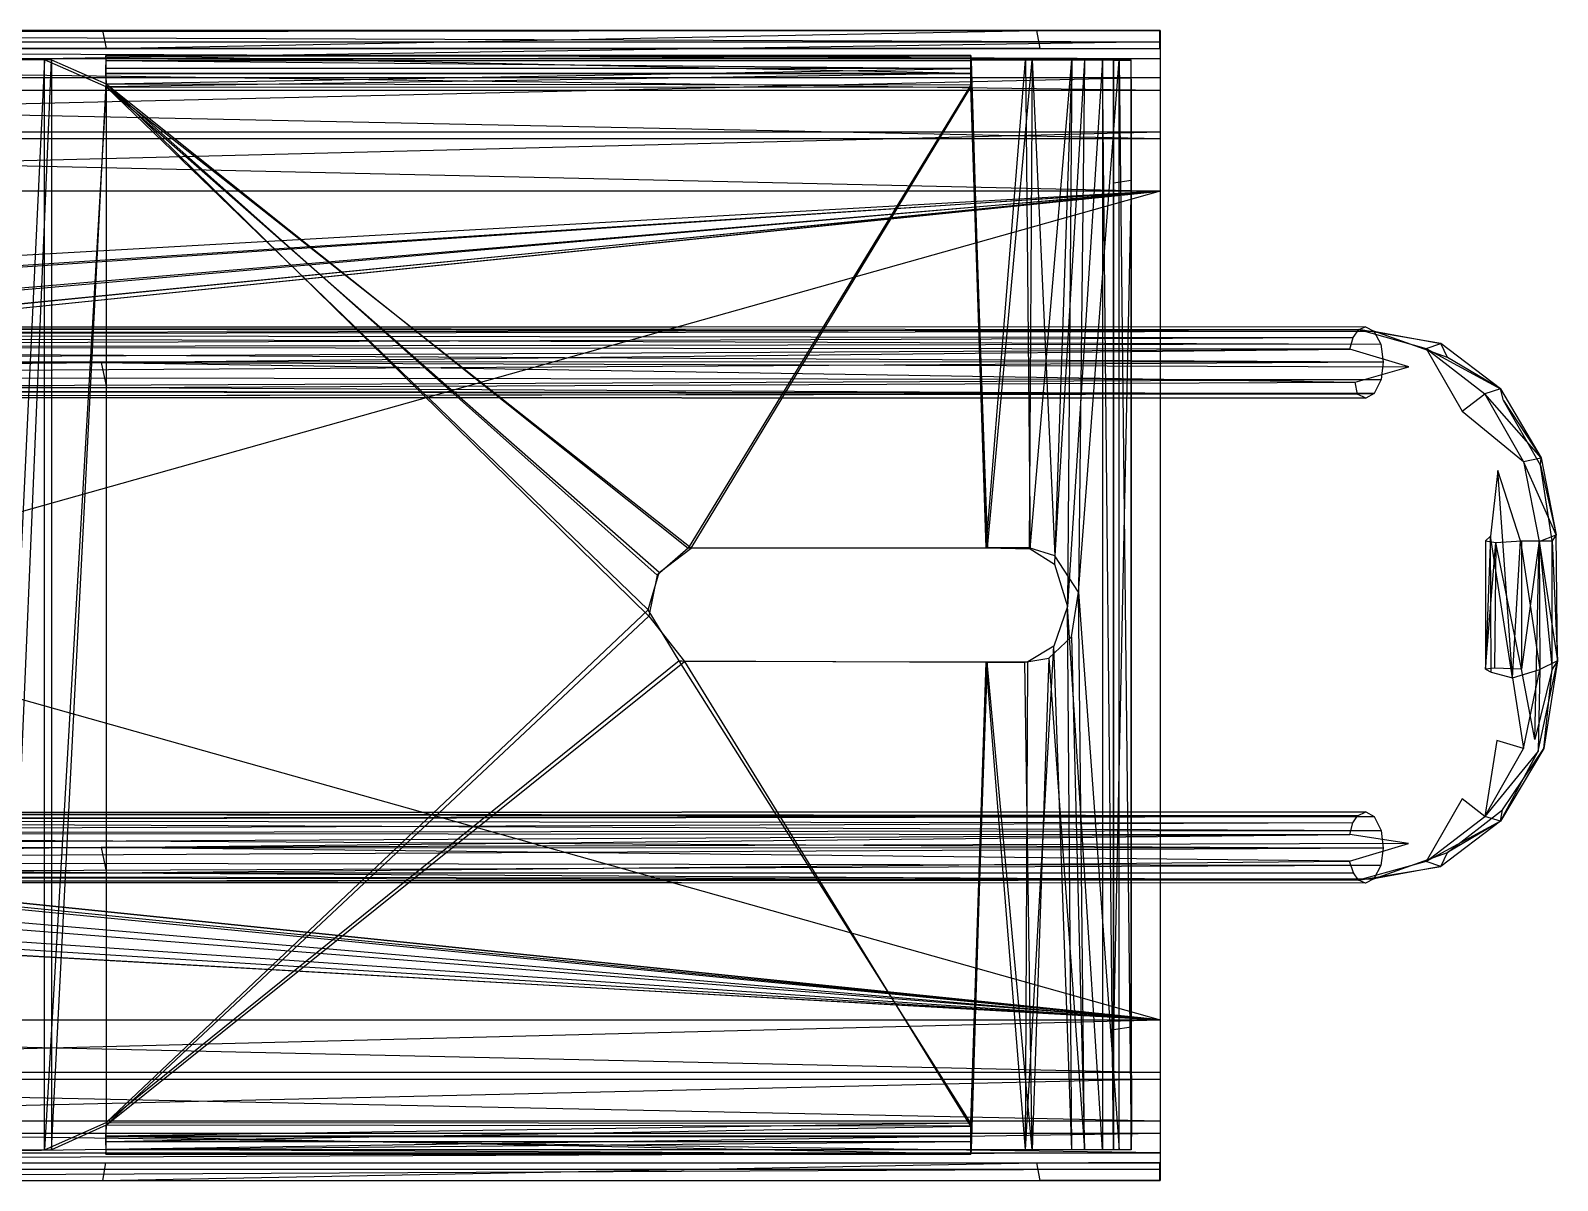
# Model space of a CAD drawing. Header units: inches. Extents: x 0 to 54693, y 0 to 31146.
# Drawn here: x 47845.7 to 47952.7, y 8086.3 to 8166.9 of the extents above; entities that cross this region are included whole.
import ezdxf

# ---------------------------------------------------------------- set-up
doc = ezdxf.new("R2010")
doc.units = ezdxf.units.IN
doc.header["$MEASUREMENT"] = 0
doc.layers.add('Added', color=3, linetype='Continuous')

msp = doc.modelspace()

# ---------------------------------------------------------------- linework, layer by layer
at = {"layer": 'Added', "linetype": 'Continuous', "lineweight": -2, "ltscale": 0.18}
for p, q in [((47858.82, 8166.9), (47760.55, 8166.73)), ((47924.8, 8166.9), (47760.55, 8166.73)), ((47760.55, 8166.73), (47846.94, 8166.9)), ((47760.55, 8166.73), (47850.71, 8166.9)), ((47760.55, 8166.73), (47924.8, 8166.11)), ((47846.94, 8166.9), (47842.92, 8166.9)), ((47850.71, 8166.9), (47846.94, 8166.9)), ((47916.14, 8166.9), (47850.71, 8166.9)), ((47850.71, 8166.9), (47858.82, 8166.9)), ((47850.97, 8165.65), (47850.71, 8166.9)), ((47850.97, 8165.65), (47916.14, 8166.9)), ((47924.8, 8166.9), (47858.82, 8166.9)), ((47858.82, 8166.9), (47916.14, 8166.9)), ((47916.14, 8166.9), (47916.38, 8165.65)), ((47916.14, 8166.9), (47924.8, 8166.9)), ((47924.79, 8165.65), (47924.78, 8166.9)), ((47924.78, 8166.9), (47924.8, 8165.65)), ((47924.8, 8166.9), (47924.8, 8086.3)), ((47760.46, 8166.11), (47924.8, 8166.11)), ((47924.8, 8166.11), (47760.46, 8163.61)), ((47761.08, 8165.57), (47846.94, 8165.65)), ((47761.08, 8165.57), (47916.38, 8165.65)), ((47850.97, 8165.65), (47761.08, 8165.57)), ((47924.8, 8165.65), (47761.08, 8165.57)), ((47761.08, 8165.57), (47924.8, 8164.95)), ((47832.78, 8165.65), (47850.97, 8165.65)), ((47911.54, 8165.14), (47850.94, 8165.14)), ((47911.54, 8163.89), (47850.94, 8165.14)), ((47850.94, 8165.14), (47850.94, 8163.89)), ((47850.94, 8165.12), (47850.94, 8165.14)), ((47850.94, 8165.14), (47911.54, 8165.13)), ((47850.94, 8165.12), (47911.54, 8165.13)), ((47850.95, 8164.81), (47850.94, 8165.12)), ((47850.95, 8164.81), (47911.54, 8165.13)), ((47916.38, 8165.65), (47850.97, 8165.65)), ((47911.54, 8163.89), (47911.54, 8165.14)), ((47911.54, 8165.14), (47911.54, 8165.13)), ((47911.54, 8165.13), (47911.56, 8164.81)), ((47916.38, 8165.65), (47924.8, 8165.65)), ((47916.38, 8165.65), (47919.8, 8165.65)), ((47916.38, 8165.65), (47924.79, 8165.65)), ((47919.8, 8165.65), (47924.79, 8165.65)), ((47924.79, 8165.65), (47924.8, 8165.65)), ((47760.46, 8164.95), (47924.8, 8164.95)), ((47760.46, 8164.95), (47924.8, 8162.72)), ((47847.12, 8164.84), (47840.55, 8164.84)), ((47846.64, 8164.84), (47842.99, 8088.44)), ((47843.87, 8088.44), (47847.12, 8164.84)), ((47850.95, 8162.95), (47846.64, 8164.84)), ((47846.64, 8088.44), (47846.64, 8164.84)), ((47847.12, 8164.84), (47850.95, 8163.17)), ((47847.12, 8164.84), (47847.12, 8088.44)), ((47850.94, 8164.24), (47850.95, 8164.81)), ((47850.95, 8163.17), (47850.94, 8164.24)), ((47911.54, 8164.24), (47850.94, 8164.24)), ((47850.95, 8164.81), (47911.54, 8164.24)), ((47850.95, 8164.81), (47911.56, 8164.81)), ((47850.95, 8163.17), (47911.54, 8164.24)), ((47912.7, 8130.64), (47911.54, 8164.84)), ((47911.54, 8164.84), (47922.79, 8164.84)), ((47911.56, 8164.81), (47911.54, 8164.24)), ((47911.54, 8164.24), (47911.55, 8163.1)), ((47915.37, 8164.84), (47911.56, 8164.81)), ((47911.56, 8164.81), (47912.62, 8130.64)), ((47912.62, 8130.64), (47915.37, 8164.84)), ((47912.7, 8130.64), (47915.85, 8164.84)), ((47915.37, 8164.84), (47915.71, 8130.58)), ((47915.85, 8164.84), (47915.62, 8130.64)), ((47915.71, 8130.58), (47918.62, 8164.84)), ((47915.85, 8164.84), (47917.44, 8130.08)), ((47918.62, 8164.84), (47917.4, 8129.49)), ((47919.5, 8164.84), (47917.44, 8130.08)), ((47918.62, 8164.84), (47918.32, 8126.54)), ((47920.78, 8164.84), (47918.32, 8126.54)), ((47919.5, 8164.84), (47919.1, 8127.54)), ((47919.1, 8127.54), (47921.94, 8164.84)), ((47921.54, 8088.44), (47920.78, 8164.84)), ((47920.78, 8164.84), (47920.78, 8088.44)), ((47921.54, 8164.84), (47921.54, 8088.44)), ((47921.54, 8164.84), (47921.54, 8164.81)), ((47922.79, 8164.82), (47921.54, 8164.84)), ((47921.54, 8164.84), (47921.54, 8096.88)), ((47921.54, 8164.81), (47922.79, 8164.82)), ((47921.54, 8162.95), (47921.54, 8164.81)), ((47921.54, 8164.81), (47921.54, 8156.21)), ((47921.54, 8096.88), (47921.54, 8164.81)), ((47921.94, 8088.44), (47921.94, 8164.84)), ((47921.94, 8164.84), (47922.79, 8088.44)), ((47922.79, 8088.44), (47922.79, 8164.84)), ((47922.79, 8156.4), (47922.79, 8164.82)), ((47924.8, 8163.61), (47760.46, 8159.79)), ((47760.46, 8163.61), (47924.8, 8163.61)), ((47847.12, 8088.44), (47850.95, 8163.17)), ((47911.54, 8163.89), (47850.94, 8163.89)), ((47850.94, 8163.89), (47850.94, 8163.87)), ((47850.94, 8163.89), (47911.54, 8163.88)), ((47911.54, 8163.88), (47850.94, 8163.87)), ((47850.94, 8163.87), (47850.95, 8162.95)), ((47911.54, 8163.88), (47850.95, 8162.95)), ((47850.95, 8163.17), (47850.95, 8090.18)), ((47850.95, 8163.17), (47911.55, 8163.1)), ((47850.95, 8163.17), (47888.98, 8125.85)), ((47889.56, 8128.72), (47850.95, 8163.17)), ((47850.95, 8163.17), (47891.74, 8130.61)), ((47911.55, 8163.1), (47891.74, 8130.61)), ((47911.54, 8163.88), (47911.54, 8163.89)), ((47911.55, 8162.92), (47911.54, 8163.88)), ((47911.55, 8163.1), (47912.7, 8130.64)), ((47922.79, 8163.5), (47922.79, 8156.4)), ((47760.46, 8162.72), (47924.8, 8159.33)), ((47760.46, 8162.72), (47924.8, 8162.72)), ((47850.95, 8162.95), (47846.64, 8088.44)), ((47850.95, 8162.95), (47850.95, 8090.36)), ((47850.95, 8162.95), (47888.93, 8126.29)), ((47891.95, 8130.62), (47850.95, 8162.95)), ((47850.95, 8162.95), (47911.55, 8162.92)), ((47889.71, 8128.91), (47850.95, 8162.95)), ((47891.95, 8130.62), (47911.55, 8162.92)), ((47912.62, 8130.64), (47911.55, 8162.92)), ((47921.54, 8156.21), (47921.54, 8162.95)), ((47760.46, 8159.79), (47924.8, 8159.79)), ((47760.46, 8155.65), (47924.8, 8159.79)), ((47760.46, 8159.33), (47924.8, 8159.33)), ((47760.46, 8159.33), (47924.8, 8155.65)), ((47924.8, 8155.65), (47760.46, 8155.65)), ((47773.61, 8140.1), (47924.8, 8155.65)), ((47924.8, 8155.65), (47773.63, 8113.07)), ((47924.8, 8155.65), (47773.63, 8147.08)), ((47924.8, 8155.65), (47773.69, 8147.09)), ((47924.8, 8155.65), (47773.7, 8140.1)), ((47924.8, 8155.65), (47775.27, 8140.81)), ((47775.39, 8140.89), (47924.8, 8155.65)), ((47775.88, 8145.95), (47924.8, 8155.65)), ((47924.8, 8155.65), (47776.04, 8145.7)), ((47924.8, 8155.65), (47776.57, 8142.76)), ((47776.66, 8143.04), (47924.8, 8155.65)), ((47922.79, 8156.4), (47921.54, 8156.21)), ((47922.79, 8156.4), (47921.54, 8096.88)), ((47921.54, 8096.88), (47921.54, 8156.21)), ((47922.79, 8156.4), (47922.79, 8097.07)), ((47939.21, 8146.13), (47761.41, 8146.08)), ((47761.41, 8146.08), (47938.73, 8145.94)), ((47939.21, 8146.13), (47762.43, 8146.07)), ((47762.43, 8146.07), (47939.78, 8145.84)), ((47762.58, 8145.59), (47938.73, 8145.94)), ((47938.33, 8145.39), (47938.73, 8145.94)), ((47938.73, 8145.94), (47939.21, 8146.13)), ((47938.73, 8145.94), (47943.46, 8144.61)), ((47944.47, 8144.97), (47938.73, 8145.94)), ((47939.21, 8146.13), (47939.78, 8145.84)), ((47762.27, 8144.72), (47938.33, 8145.39)), ((47762.58, 8145.59), (47938.33, 8145.39)), ((47764.59, 8145.58), (47939.78, 8145.84)), ((47764.59, 8145.58), (47940.27, 8144.91)), ((47940.27, 8144.91), (47765.25, 8144.63)), ((47938.1, 8144.57), (47938.33, 8145.39)), ((47939.78, 8145.84), (47944.47, 8144.97)), ((47944.94, 8143.99), (47939.78, 8145.84)), ((47939.78, 8145.84), (47940.27, 8144.91)), ((47940.27, 8144.91), (47940.44, 8143.67)), ((47943.46, 8144.61), (47944.47, 8144.97)), ((47944.94, 8143.99), (47944.47, 8144.97)), ((47948.67, 8141.78), (47944.47, 8144.97)), ((47938.1, 8144.57), (47762.27, 8144.72)), ((47763.23, 8143.64), (47938.1, 8144.57)), ((47765.25, 8144.63), (47940.44, 8143.67)), ((47850.61, 8143.64), (47938.1, 8144.57)), ((47942.23, 8143.34), (47938.1, 8144.57)), ((47943.46, 8144.61), (47945.98, 8140.23)), ((47943.46, 8144.61), (47947.56, 8141.44)), ((47943.46, 8144.61), (47948.67, 8141.78)), ((47948.67, 8141.78), (47944.94, 8143.99)), ((47761.85, 8142.62), (47850.61, 8143.64)), ((47850.61, 8143.64), (47763.23, 8143.64)), ((47765.25, 8142.65), (47940.44, 8143.67)), ((47765.25, 8142.65), (47940.29, 8142.43)), ((47940.44, 8143.67), (47765.28, 8143.63)), ((47850.61, 8143.64), (47942.23, 8143.34)), ((47850.61, 8143.64), (47938.48, 8142.25)), ((47850.61, 8143.64), (47850.97, 8141.87)), ((47938.48, 8142.25), (47942.23, 8143.34)), ((47940.44, 8143.67), (47940.29, 8142.43)), ((47761.85, 8142.62), (47850.97, 8141.87)), ((47762.58, 8141.68), (47850.97, 8141.87)), ((47938.65, 8141.41), (47762.58, 8141.68)), ((47764.6, 8141.71), (47940.29, 8142.43)), ((47939.81, 8141.46), (47764.6, 8141.71)), ((47850.97, 8141.87), (47938.48, 8142.25)), ((47850.97, 8141.87), (47938.65, 8141.41)), ((47938.65, 8141.41), (47938.48, 8142.25)), ((47940.29, 8142.43), (47939.81, 8141.46)), ((47948.67, 8141.78), (47947.56, 8141.44)), ((47948.67, 8141.78), (47951.5, 8136.96)), ((47948.88, 8140.98), (47948.67, 8141.78)), ((47938.65, 8141.41), (47761.32, 8141.2)), ((47939.22, 8141.14), (47761.32, 8141.2)), ((47762.44, 8141.21), (47939.81, 8141.46)), ((47762.44, 8141.21), (47939.22, 8141.14)), ((47939.22, 8141.14), (47938.65, 8141.41)), ((47939.81, 8141.46), (47939.22, 8141.14)), ((47945.98, 8140.23), (47947.56, 8141.44)), ((47950.27, 8136.69), (47947.56, 8141.44)), ((47951.5, 8136.96), (47947.56, 8141.44)), ((47951.46, 8136.43), (47948.88, 8140.98)), ((47948.88, 8140.98), (47951.5, 8136.96)), ((47773.7, 8140.1), (47924.8, 8097.55)), ((47945.98, 8140.23), (47950.27, 8136.69)), ((47950.27, 8136.69), (47951.5, 8136.96)), ((47950.27, 8136.69), (47951.37, 8131.08)), ((47952.56, 8131.55), (47950.27, 8136.69)), ((47951.46, 8136.43), (47951.5, 8136.96)), ((47952.27, 8131.14), (47951.46, 8136.43)), ((47951.46, 8136.43), (47952.56, 8131.55)), ((47951.5, 8136.96), (47952.56, 8131.55)), ((47948.47, 8136.06), (47947.95, 8131.47)), ((47949.5, 8121.53), (47948.47, 8136.06)), ((47950.05, 8131.14), (47948.47, 8136.06)), ((47947.95, 8131.47), (47947.61, 8122.14)), ((47947.95, 8131.47), (47947.61, 8131.14)), ((47947.61, 8131.14), (47947.61, 8122.14)), ((47947.61, 8131.14), (47948.34, 8131.02)), ((47947.61, 8122.14), (47948.34, 8131.02)), ((47948.01, 8121.92), (47947.95, 8131.47)), ((47949.5, 8121.53), (47947.95, 8131.47)), ((47948.34, 8131.02), (47948.25, 8122.2)), ((47948.34, 8131.02), (47950.13, 8131.14)), ((47950.13, 8122.14), (47948.34, 8131.02)), ((47949.5, 8121.53), (47950.05, 8131.14)), ((47951.37, 8131.08), (47950.05, 8131.14)), ((47950.05, 8131.14), (47951.42, 8122.11)), ((47950.13, 8131.14), (47950.13, 8122.14)), ((47950.13, 8131.14), (47952.27, 8131.14)), ((47951.37, 8131.14), (47950.13, 8122.14)), ((47951.07, 8117.21), (47951.37, 8131.14)), ((47951.37, 8131.08), (47952.56, 8131.55)), ((47951.37, 8131.14), (47952.27, 8122.14)), ((47951.37, 8131.08), (47952.65, 8122.72)), ((47951.37, 8131.08), (47951.42, 8122.11)), ((47952.56, 8131.55), (47952.27, 8131.14)), ((47952.27, 8122.14), (47952.27, 8131.14)), ((47952.27, 8131.14), (47952.65, 8122.72)), ((47952.65, 8122.72), (47952.56, 8131.55)), ((47891.74, 8130.61), (47889.56, 8128.72)), ((47889.71, 8128.91), (47891.95, 8130.62)), ((47912.7, 8130.64), (47891.74, 8130.61)), ((47891.95, 8130.62), (47891.74, 8130.61)), ((47912.7, 8130.64), (47891.95, 8130.62)), ((47891.95, 8130.62), (47912.62, 8130.64)), ((47912.62, 8130.64), (47915.71, 8130.58)), ((47912.7, 8130.64), (47912.62, 8130.64)), ((47915.62, 8130.64), (47912.7, 8130.64)), ((47917.44, 8130.08), (47915.62, 8130.64)), ((47915.71, 8130.58), (47917.4, 8129.49)), ((47919.1, 8127.54), (47917.44, 8130.08)), ((47888.93, 8126.29), (47889.71, 8128.91)), ((47917.4, 8129.49), (47918.32, 8126.54)), ((47889.56, 8128.72), (47888.98, 8125.85)), ((47918.6, 8124.4), (47919.1, 8127.54)), ((47919.1, 8127.54), (47921.94, 8088.44)), ((47919.5, 8088.44), (47919.1, 8127.54)), ((47850.95, 8090.36), (47888.93, 8126.29)), ((47850.95, 8090.18), (47888.98, 8125.85)), ((47891.1, 8122.72), (47888.93, 8126.29)), ((47888.98, 8125.85), (47891.47, 8122.68)), ((47918.32, 8126.54), (47917.37, 8123.74)), ((47918.62, 8088.44), (47918.32, 8126.54)), ((47920.78, 8088.44), (47918.32, 8126.54)), ((47915.37, 8088.44), (47917.37, 8123.74)), ((47917.37, 8123.74), (47915.54, 8122.65)), ((47917.01, 8122.92), (47918.6, 8124.4)), ((47918.62, 8088.44), (47917.37, 8123.74)), ((47918.6, 8124.4), (47919.5, 8088.44)), ((47891.1, 8122.72), (47850.95, 8090.36)), ((47850.95, 8090.18), (47891.47, 8122.68)), ((47891.47, 8122.68), (47891.1, 8122.72)), ((47891.1, 8122.72), (47912.61, 8122.64)), ((47911.55, 8090.32), (47891.1, 8122.72)), ((47912.68, 8122.64), (47891.47, 8122.68)), ((47912.61, 8122.64), (47891.47, 8122.68)), ((47891.47, 8122.68), (47911.53, 8090.11)), ((47912.68, 8122.64), (47911.53, 8090.11)), ((47911.54, 8088.44), (47912.68, 8122.64)), ((47911.55, 8090.32), (47912.61, 8122.64)), ((47912.61, 8122.64), (47911.56, 8088.47)), ((47915.54, 8122.65), (47912.61, 8122.64)), ((47915.37, 8088.44), (47912.61, 8122.64)), ((47912.61, 8122.64), (47912.68, 8122.64)), ((47912.68, 8122.64), (47915.33, 8122.64)), ((47915.85, 8088.44), (47912.68, 8122.64)), ((47915.33, 8122.64), (47917.01, 8122.92)), ((47915.85, 8088.44), (47915.33, 8122.64)), ((47915.37, 8088.44), (47915.54, 8122.65)), ((47917.01, 8122.92), (47915.85, 8088.44)), ((47917.01, 8122.92), (47919.5, 8088.44)), ((47951.29, 8116.4), (47952.65, 8122.72)), ((47952.65, 8122.72), (47951.42, 8122.11)), ((47952.65, 8122.72), (47951.69, 8116.59)), ((47952.65, 8122.72), (47952.27, 8122.14)), ((47948.25, 8122.2), (47947.61, 8122.14)), ((47947.61, 8122.14), (47948.01, 8121.92)), ((47948.01, 8121.92), (47949.5, 8121.53)), ((47950.13, 8122.14), (47948.25, 8122.2)), ((47949.5, 8121.53), (47951.42, 8122.11)), ((47949.5, 8121.53), (47950.27, 8116.58)), ((47951.07, 8117.21), (47950.13, 8122.14)), ((47950.27, 8116.58), (47951.42, 8122.11)), ((47952.27, 8122.14), (47951.07, 8117.21)), ((47951.42, 8122.11), (47951.29, 8116.4)), ((47951.69, 8116.59), (47952.27, 8122.14)), ((47948.4, 8117.14), (47947.56, 8111.82)), ((47950.27, 8116.58), (47948.4, 8117.14)), ((47947.56, 8111.82), (47950.27, 8116.58)), ((47951.29, 8116.4), (47947.56, 8111.82)), ((47951.69, 8116.59), (47948.67, 8111.49)), ((47948.67, 8111.49), (47951.29, 8116.4)), ((47948.8, 8112.29), (47951.69, 8116.59)), ((47773.63, 8113.07), (47924.8, 8097.55)), ((47924.8, 8097.55), (47773.69, 8113.08)), ((47945.98, 8113.05), (47943.46, 8108.66)), ((47947.56, 8111.82), (47945.98, 8113.05)), ((47761.35, 8112.08), (47939.22, 8112.13)), ((47938.64, 8111.87), (47761.35, 8112.08)), ((47939.22, 8112.13), (47762.45, 8112.07)), ((47762.45, 8112.07), (47939.81, 8111.81)), ((47762.58, 8111.59), (47938.64, 8111.87)), ((47764.6, 8111.57), (47939.81, 8111.81)), ((47924.8, 8097.55), (47775.27, 8112.37)), ((47775.68, 8112.02), (47924.8, 8097.55)), ((47938.32, 8111.36), (47938.64, 8111.87)), ((47938.64, 8111.87), (47939.22, 8112.13)), ((47939.22, 8112.13), (47939.81, 8111.81)), ((47939.81, 8111.81), (47940.29, 8110.84)), ((47943.46, 8108.66), (47947.56, 8111.82)), ((47944.94, 8109.28), (47948.8, 8112.29)), ((47948.67, 8111.49), (47947.56, 8111.82)), ((47948.67, 8111.49), (47948.8, 8112.29)), ((47938.32, 8111.36), (47761.85, 8110.69)), ((47761.85, 8110.69), (47938.11, 8110.55)), ((47762.58, 8111.59), (47938.32, 8111.36)), ((47764.6, 8111.57), (47940.29, 8110.84)), ((47765.25, 8110.62), (47940.29, 8110.84)), ((47765.25, 8110.62), (47940.44, 8109.6)), ((47938.11, 8110.55), (47938.32, 8111.36)), ((47940.29, 8110.84), (47940.44, 8109.6)), ((47948.67, 8111.49), (47943.46, 8108.66)), ((47948.67, 8111.49), (47944.47, 8108.3)), ((47948.67, 8111.49), (47944.94, 8109.28)), ((47850.61, 8109.64), (47762.27, 8108.55)), ((47763.23, 8109.64), (47938.11, 8110.55)), ((47763.23, 8109.64), (47850.61, 8109.64)), ((47940.44, 8109.6), (47765.25, 8108.64)), ((47940.44, 8109.6), (47765.28, 8109.65)), ((47776.63, 8110.23), (47924.8, 8097.55)), ((47850.61, 8109.64), (47938.11, 8110.55)), ((47942.22, 8109.92), (47850.61, 8109.64)), ((47850.61, 8109.64), (47850.97, 8107.87)), ((47938.08, 8108.68), (47850.61, 8109.64)), ((47938.08, 8108.68), (47942.22, 8109.92)), ((47942.22, 8109.92), (47938.11, 8110.55)), ((47940.44, 8109.6), (47940.27, 8108.37)), ((47850.97, 8107.87), (47762.27, 8108.55)), ((47940.27, 8108.37), (47765.25, 8108.64)), ((47924.8, 8097.55), (47776.68, 8109.27)), ((47850.97, 8107.87), (47938.08, 8108.68)), ((47938.35, 8107.87), (47938.08, 8108.68)), ((47943.46, 8108.66), (47938.72, 8107.34)), ((47939.78, 8107.44), (47944.94, 8109.28)), ((47944.47, 8108.3), (47943.46, 8108.66)), ((47944.47, 8108.3), (47944.94, 8109.28)), ((47762.43, 8107.21), (47939.78, 8107.44)), ((47762.58, 8107.68), (47850.97, 8107.87)), ((47762.58, 8107.68), (47938.72, 8107.34)), ((47940.27, 8108.37), (47764.59, 8107.7)), ((47764.59, 8107.7), (47939.78, 8107.44)), ((47776.11, 8107.78), (47924.8, 8097.55)), ((47850.97, 8107.87), (47938.35, 8107.87)), ((47850.97, 8107.87), (47938.72, 8107.34)), ((47938.72, 8107.34), (47938.35, 8107.87)), ((47938.72, 8107.34), (47944.47, 8108.3)), ((47939.78, 8107.44), (47939.21, 8107.14)), ((47940.27, 8108.37), (47939.78, 8107.44)), ((47944.47, 8108.3), (47939.78, 8107.44)), ((47938.72, 8107.34), (47761.41, 8107.2)), ((47939.21, 8107.14), (47761.41, 8107.2)), ((47939.21, 8107.14), (47762.43, 8107.21)), ((47775.34, 8106.84), (47924.8, 8097.55)), ((47939.21, 8107.14), (47938.72, 8107.34)), ((47924.8, 8097.55), (47773.61, 8106.09)), ((47774.14, 8106.12), (47924.8, 8097.55)), ((47760.46, 8097.55), (47924.8, 8097.55)), ((47760.46, 8097.55), (47924.8, 8093.87)), ((47760.46, 8093.41), (47924.8, 8097.55)), ((47921.54, 8096.88), (47922.79, 8097.07)), ((47921.54, 8088.44), (47921.54, 8096.88)), ((47921.54, 8089.78), (47921.54, 8096.88)), ((47921.54, 8088.45), (47921.54, 8096.88)), ((47922.79, 8088.46), (47922.79, 8097.07)), ((47922.79, 8097.07), (47922.8, 8090.3)), ((47760.46, 8093.87), (47924.8, 8090.48)), ((47924.8, 8093.87), (47760.46, 8093.87)), ((47760.46, 8093.41), (47924.8, 8093.41)), ((47924.8, 8093.41), (47760.46, 8089.6)), ((47760.46, 8090.48), (47924.8, 8090.48)), ((47924.8, 8088.25), (47760.46, 8090.48)), ((47846.64, 8088.44), (47850.95, 8090.36)), ((47850.95, 8090.36), (47850.94, 8089.4)), ((47911.55, 8090.32), (47850.94, 8089.4)), ((47850.95, 8090.36), (47911.55, 8090.32)), ((47911.54, 8089.4), (47911.55, 8090.32)), ((47922.8, 8090.3), (47922.79, 8088.46)), ((47924.8, 8089.6), (47760.46, 8087.09)), ((47924.8, 8089.6), (47760.46, 8089.6)), ((47850.95, 8090.18), (47847.12, 8088.44)), ((47850.94, 8089.03), (47850.95, 8090.18)), ((47850.94, 8089.03), (47911.53, 8090.11)), ((47911.54, 8089.4), (47850.94, 8089.4)), ((47850.94, 8089.4), (47850.94, 8089.39)), ((47850.94, 8089.39), (47911.54, 8089.4)), ((47850.94, 8089.39), (47850.94, 8088.14)), ((47911.54, 8088.14), (47850.94, 8089.39)), ((47850.94, 8089.39), (47911.54, 8089.39)), ((47911.53, 8090.11), (47850.95, 8090.18)), ((47911.53, 8090.11), (47911.54, 8089.03)), ((47911.54, 8089.39), (47911.54, 8089.4)), ((47911.54, 8088.14), (47911.54, 8089.39)), ((47760.46, 8088.25), (47924.8, 8088.25)), ((47924.8, 8088.25), (47761.46, 8087.55)), ((47840.55, 8088.44), (47847.12, 8088.44)), ((47850.95, 8088.47), (47850.94, 8089.03)), ((47850.94, 8089.03), (47911.54, 8089.03)), ((47850.94, 8088.14), (47850.95, 8088.47)), ((47850.94, 8088.14), (47911.54, 8088.15)), ((47911.54, 8088.14), (47850.94, 8088.14)), ((47850.94, 8088.14), (47850.94, 8088.14)), ((47911.54, 8088.14), (47850.94, 8088.14)), ((47850.95, 8088.47), (47911.54, 8089.03)), ((47911.54, 8088.15), (47850.95, 8088.47)), ((47850.95, 8088.47), (47911.56, 8088.47)), ((47911.54, 8089.03), (47911.56, 8088.47)), ((47911.56, 8088.47), (47911.54, 8088.15)), ((47922.79, 8088.44), (47911.54, 8088.44)), ((47911.54, 8088.15), (47911.54, 8088.14)), ((47911.56, 8088.47), (47915.37, 8088.44)), ((47922.79, 8088.46), (47921.54, 8088.45)), ((47922.79, 8088.44), (47921.54, 8088.45)), ((47922.79, 8088.44), (47922.79, 8088.46)), ((47760.46, 8087.55), (47924.8, 8087.55)), ((47760.46, 8087.09), (47924.8, 8087.09)), ((47924.8, 8087.09), (47761.46, 8086.3)), ((47850.73, 8086.3), (47850.94, 8087.55)), ((47850.73, 8086.3), (47916.14, 8087.55)), ((47916.14, 8087.55), (47916.38, 8086.3)), ((47922.99, 8087.54), (47919.8, 8087.55)), ((47924.79, 8087.55), (47922.99, 8087.54)), ((47924.78, 8086.3), (47924.79, 8087.55)), ((47924.79, 8087.55), (47924.8, 8086.3)), ((47761.46, 8086.3), (47850.73, 8086.3)), ((47761.46, 8086.3), (47924.8, 8086.3)), ((47846.94, 8086.3), (47850.73, 8086.3)), ((47850.73, 8086.3), (47924.78, 8086.3)), ((47850.73, 8086.3), (47924.8, 8086.3)), ((47850.73, 8086.3), (47916.38, 8086.3)), ((47916.38, 8086.3), (47919.8, 8086.3)), ((47924.78, 8086.3), (47916.38, 8086.3)), ((47919.8, 8086.3), (47924.78, 8086.3)), ((47924.78, 8086.3), (47924.8, 8086.3))]:
    msp.add_line(p, q, dxfattribs=at)

doc.saveas('drawing.dxf')
